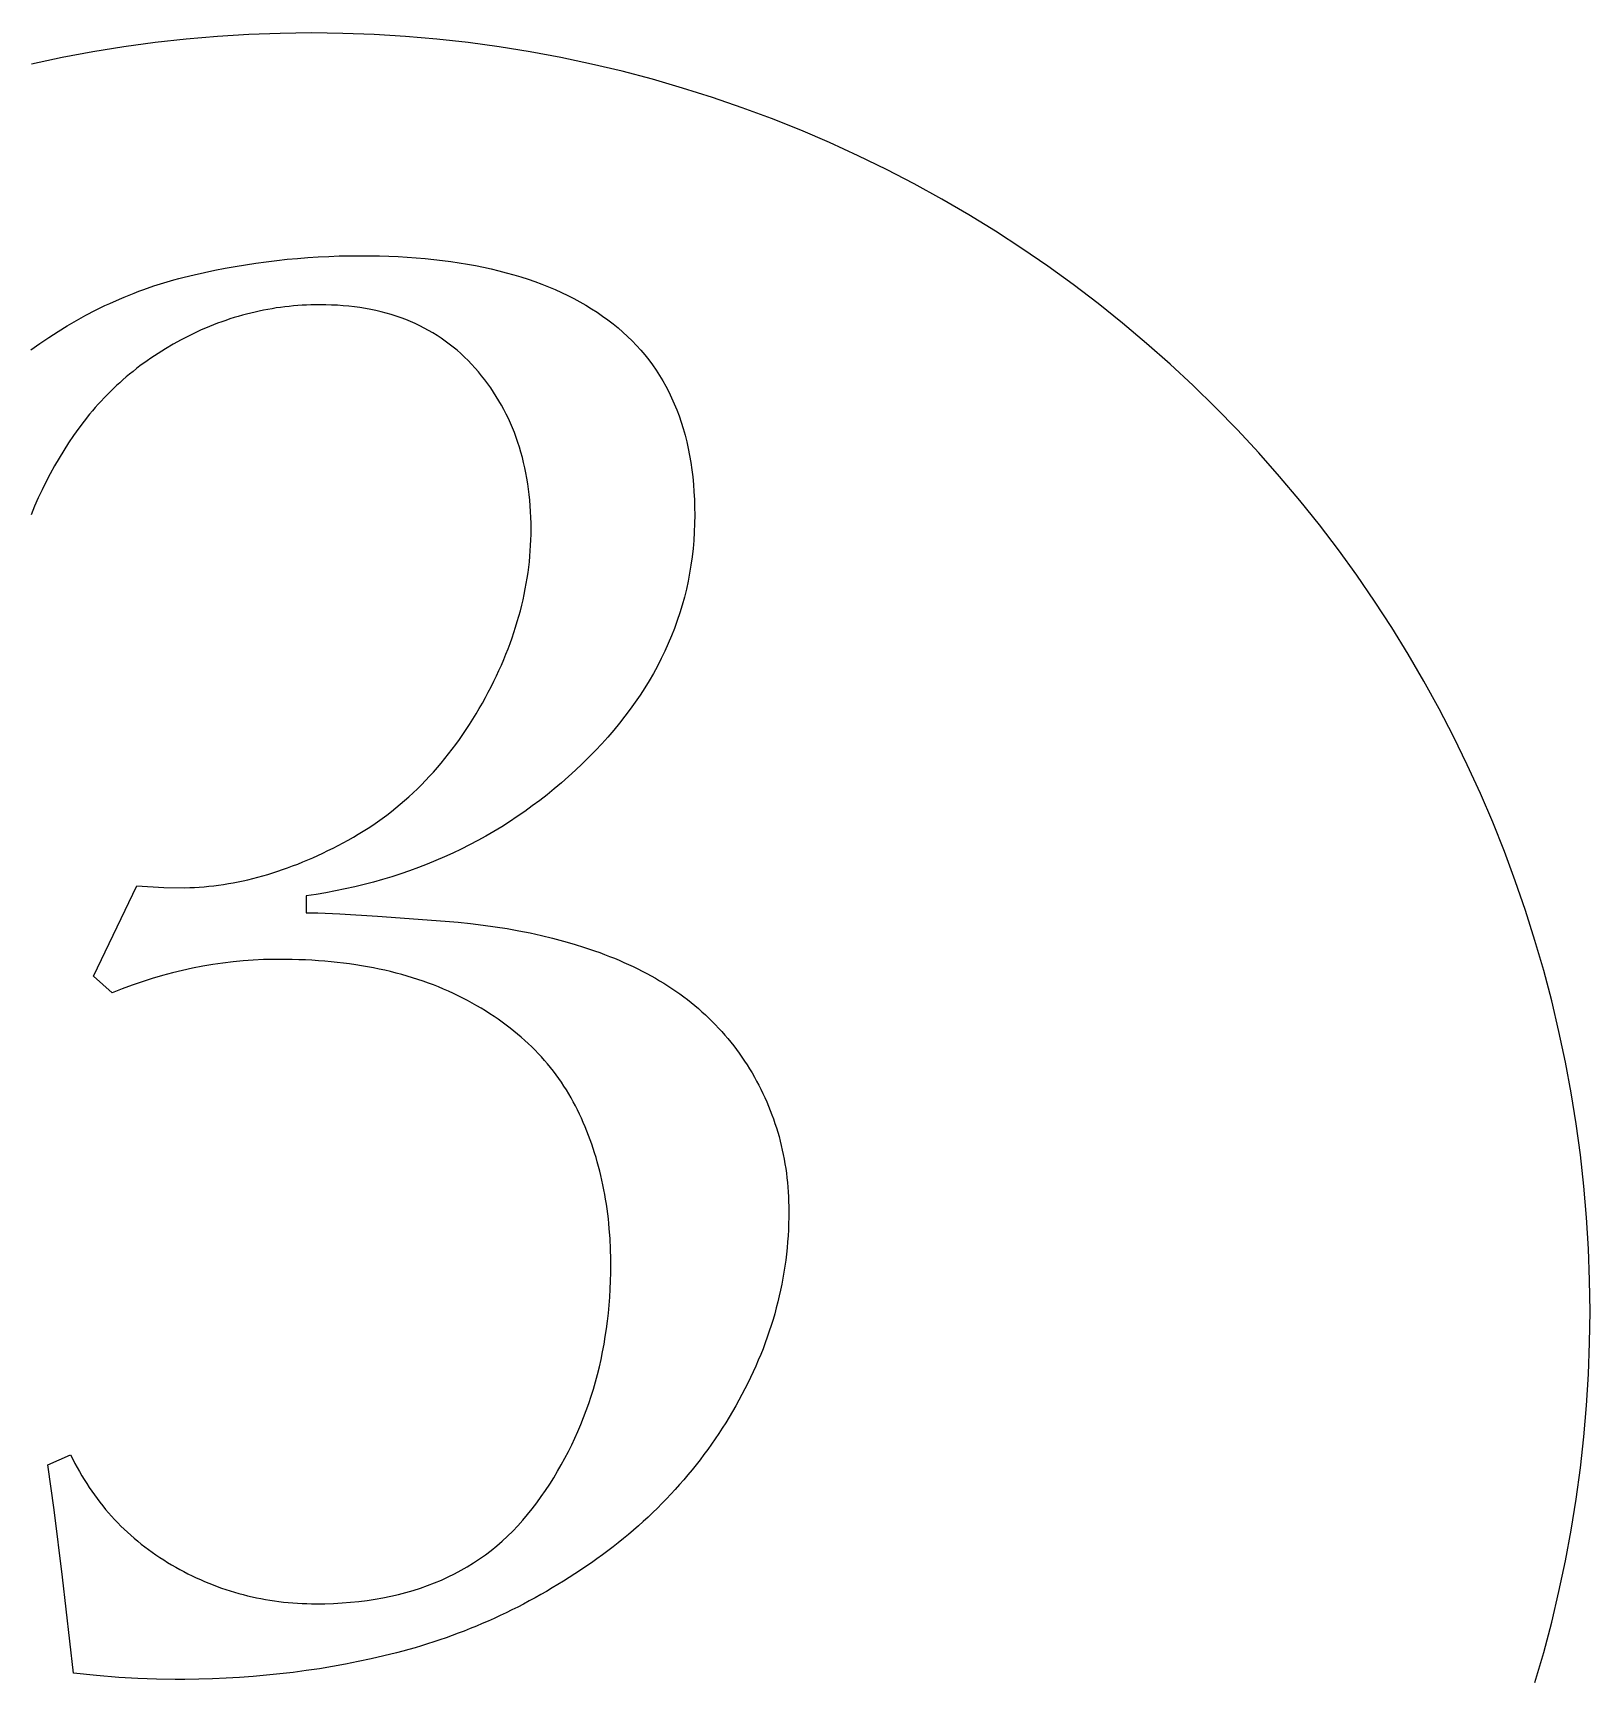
# Model space of a CAD drawing. Header units: metres. Extents: x -40 to 40, y -130 to 40.
# Drawn here: x -8.7 to 40, y -101.6 to -50 of the extents above; entities that cross this region are included whole.
import ezdxf

# ---------------------------------------------------------------- set-up
doc = ezdxf.new("R2010")
doc.units = ezdxf.units.M

msp = doc.modelspace()

# ---------------------------------------------------------------- linework, layer by layer
for p, q in [((-0.981644, -50.0121), (-1.96269, -50.0482)), ((0, -50), (-0.981644, -50.0121)), ((0.981644, -50.0121), (0, -50)), ((1.96269, -50.0482), (0.981644, -50.0121)), ((-5.86922, -50.433), (-6.83847, -50.5889)), ((-4.89642, -50.3008), (-5.86922, -50.433)), ((-3.92068, -50.1926), (-4.89642, -50.3008)), ((-2.94258, -50.1084), (-3.92068, -50.1926)), ((-1.96269, -50.0482), (-2.94258, -50.1084)), ((2.94258, -50.1084), (1.96269, -50.0482)), ((3.92068, -50.1926), (2.94258, -50.1084)), ((4.89642, -50.3008), (3.92068, -50.1926)), ((5.86922, -50.433), (4.89642, -50.3008)), ((6.83847, -50.5889), (5.86922, -50.433)), ((-7.8036, -50.7686), (-8.76404, -50.9719)), ((-6.83847, -50.5889), (-7.8036, -50.7686)), ((7.8036, -50.7686), (6.83847, -50.5889)), ((8.76404, -50.9719), (7.8036, -50.7686)), ((9.71919, -51.1988), (8.76404, -50.9719)), ((10.6685, -51.449), (9.71919, -51.1988)), ((11.6114, -51.7224), (10.6685, -51.449)), ((12.5473, -52.0189), (11.6114, -51.7224)), ((13.4756, -52.3382), (12.5473, -52.0189)), ((14.3958, -52.6803), (13.4756, -52.3382)), ((15.3073, -53.0448), (14.3958, -52.6803)), ((16.2096, -53.4316), (15.3073, -53.0448)), ((17.1022, -53.8404), (16.2096, -53.4316)), ((17.9845, -54.271), (17.1022, -53.8404)), ((18.8559, -54.7232), (17.9845, -54.271)), ((19.7159, -55.1965), (18.8559, -54.7232)), ((20.5641, -55.6909), (19.7159, -55.1965)), ((21.3999, -56.2059), (20.5641, -55.6909)), ((22.2228, -56.7412), (21.3999, -56.2059)), ((-2.06212, -57.2493), (-1.73885, -57.2005)), ((-1.73885, -57.2005), (-1.41501, -57.1563)), ((-1.41501, -57.1563), (-1.09061, -57.1168)), ((-1.09061, -57.1168), (-0.76564, -57.0819)), ((-0.76564, -57.0819), (-0.440094, -57.0517)), ((-0.440094, -57.0517), (-0.113998, -57.0261)), ((-0.113998, -57.0261), (0.212662, -57.0052)), ((0.212662, -57.0052), (0.539902, -56.9889)), ((0.539902, -56.9889), (0.867706, -56.9773)), ((0.867706, -56.9773), (1.19606, -56.9703)), ((1.19606, -56.9703), (1.52499, -56.968)), ((1.52499, -56.968), (1.82777, -56.9698)), ((1.82777, -56.9698), (2.12631, -56.9754)), ((2.12631, -56.9754), (2.42059, -56.9846)), ((2.42059, -56.9846), (2.71062, -56.9975)), ((2.71062, -56.9975), (2.9964, -57.0141)), ((2.9964, -57.0141), (3.27792, -57.0343)), ((3.27792, -57.0343), (3.55519, -57.0583)), ((3.55519, -57.0583), (3.82822, -57.086)), ((3.82822, -57.086), (4.09698, -57.1173)), ((4.09698, -57.1173), (4.3615, -57.1523)), ((4.3615, -57.1523), (4.62177, -57.191)), ((4.62177, -57.191), (4.87779, -57.2334)), ((23.0323, -57.2966), (22.2228, -56.7412)), ((-4.62199, -57.8166), (-4.30698, -57.7246)), ((-4.30698, -57.7246), (-4.14857, -57.6815)), ((-4.14857, -57.6815), (-3.98959, -57.6403)), ((-3.98959, -57.6403), (-3.67, -57.5632)), ((-3.67, -57.5632), (-3.34955, -57.4911)), ((-3.34955, -57.4911), (-3.02855, -57.4237)), ((-3.02855, -57.4237), (-2.70697, -57.3609)), ((-2.70697, -57.3609), (-2.38483, -57.3028)), ((-2.38483, -57.3028), (-2.06212, -57.2493)), ((4.87779, -57.2334), (5.12955, -57.2795)), ((5.12955, -57.2795), (5.37706, -57.3292)), ((5.37706, -57.3292), (5.62032, -57.3827)), ((5.62032, -57.3827), (5.85933, -57.4398)), ((5.85933, -57.4398), (6.09409, -57.5006)), ((6.09409, -57.5006), (6.3246, -57.5651)), ((6.3246, -57.5651), (6.55086, -57.6333)), ((6.55086, -57.6333), (6.77286, -57.7052)), ((6.77286, -57.7052), (6.9906, -57.7808)), ((23.828, -57.8717), (23.0323, -57.2966)), ((-6.01018, -58.3262), (-5.85831, -58.2619)), ((-5.85831, -58.2619), (-5.70584, -58.1995)), ((-5.70584, -58.1995), (-5.55278, -58.139)), ((-5.55278, -58.139), (-5.39914, -58.0805)), ((-5.39914, -58.0805), (-5.24489, -58.0238)), ((-5.24489, -58.0238), (-4.93463, -57.9164)), ((-4.93463, -57.9164), (-4.62199, -57.8166)), ((6.9906, -57.7808), (7.2041, -57.86)), ((7.2041, -57.86), (7.41335, -57.9429)), ((7.41335, -57.9429), (7.61835, -58.0296)), ((7.61835, -58.0296), (7.81909, -58.1199)), ((7.81909, -58.1199), (8.01558, -58.2139)), ((8.01558, -58.2139), (8.20782, -58.3115)), ((24.6093, -58.4662), (23.828, -57.8717)), ((-7.05666, -58.8306), (-6.76064, -58.6768)), ((-6.76064, -58.6768), (-6.46223, -58.5308)), ((-6.46223, -58.5308), (-6.31213, -58.4607)), ((-6.31213, -58.4607), (-6.01018, -58.3262)), ((-1.89853, -58.7617), (-2.02989, -58.7949)), ((-1.76677, -58.7305), (-1.89853, -58.7617)), ((-1.63461, -58.7013), (-1.76677, -58.7305)), ((-1.50206, -58.6741), (-1.63461, -58.7013)), ((-1.36913, -58.6489), (-1.50206, -58.6741)), ((-1.23578, -58.6258), (-1.36913, -58.6489)), ((-1.10205, -58.6046), (-1.23578, -58.6258)), ((-0.967926, -58.5855), (-1.10205, -58.6046)), ((-0.833405, -58.5684), (-0.967926, -58.5855)), ((-0.698486, -58.5533), (-0.833405, -58.5684)), ((-0.563171, -58.5402), (-0.698486, -58.5533)), ((-0.42746, -58.5292), (-0.563171, -58.5402)), ((-0.291367, -58.5201), (-0.42746, -58.5292)), ((-0.154861, -58.5131), (-0.291367, -58.5201)), ((-0.017975, -58.508), (-0.154861, -58.5131)), ((0.119308, -58.505), (-0.017975, -58.508)), ((0.256989, -58.504), (0.119308, -58.505)), ((0.443985, -58.5058), (0.256989, -58.504)), ((0.62851, -58.5113), (0.443985, -58.5058)), ((0.810532, -58.5204), (0.62851, -58.5113)), ((0.990067, -58.5331), (0.810532, -58.5204)), ((1.16711, -58.5494), (0.990067, -58.5331)), ((1.34169, -58.5694), (1.16711, -58.5494)), ((1.51376, -58.593), (1.34169, -58.5694)), ((1.68336, -58.6203), (1.51376, -58.593)), ((1.85046, -58.6512), (1.68336, -58.6203)), ((2.01508, -58.6857), (1.85046, -58.6512)), ((2.17722, -58.7239), (2.01508, -58.6857)), ((2.33685, -58.7657), (2.17722, -58.7239)), ((2.49402, -58.8111), (2.33685, -58.7657)), ((8.20782, -58.3115), (8.39581, -58.4129)), ((8.39581, -58.4129), (8.57956, -58.5179)), ((8.57956, -58.5179), (8.75905, -58.6267)), ((8.75905, -58.6267), (8.93428, -58.7391)), ((8.93428, -58.7391), (9.10526, -58.8552)), ((25.3757, -59.0796), (24.6093, -58.4662)), ((-7.93051, -59.3381), (-7.6416, -59.1612)), ((-7.6416, -59.1612), (-7.35031, -58.992)), ((-7.35031, -58.992), (-7.05666, -58.8306)), ((-3.44882, -59.293), (-3.70169, -59.4098)), ((-3.32181, -59.2377), (-3.44882, -59.293)), ((-3.06659, -59.133), (-3.32181, -59.2377)), ((-2.93839, -59.0837), (-3.06659, -59.133)), ((-2.80978, -59.0364), (-2.93839, -59.0837)), ((-2.68079, -58.9911), (-2.80978, -59.0364)), ((-2.55139, -58.9478), (-2.68079, -58.9911)), ((-2.42162, -58.9066), (-2.55139, -58.9478)), ((-2.29143, -58.8673), (-2.42162, -58.9066)), ((-2.16086, -58.8301), (-2.29143, -58.8673)), ((-2.02989, -58.7949), (-2.16086, -58.8301)), ((2.6487, -58.8602), (2.49402, -58.8111)), ((2.80087, -58.9129), (2.6487, -58.8602)), ((2.95058, -58.9692), (2.80087, -58.9129)), ((3.09779, -59.0292), (2.95058, -58.9692)), ((3.24251, -59.0928), (3.09779, -59.0292)), ((3.38475, -59.16), (3.24251, -59.0928)), ((3.52451, -59.2309), (3.38475, -59.16)), ((3.66177, -59.3054), (3.52451, -59.2309)), ((9.10526, -58.8552), (9.27199, -58.975)), ((9.27199, -58.975), (9.4341, -59.0985)), ((9.4341, -59.0985), (9.59123, -59.2259)), ((9.59123, -59.2259), (9.74336, -59.3571)), ((26.1269, -59.7117), (25.3757, -59.0796)), ((-8.783, -59.915), (-8.50122, -59.715)), ((-8.50122, -59.715), (-8.21706, -59.5227)), ((-8.21706, -59.5227), (-7.93051, -59.3381)), ((-4.32494, -59.7357), (-4.56635, -59.8773)), ((-4.078, -59.6), (-4.32494, -59.7357)), ((-3.82751, -59.4712), (-4.078, -59.6)), ((-3.70169, -59.4098), (-3.82751, -59.4712)), ((3.79655, -59.3836), (3.66177, -59.3054)), ((3.92883, -59.4653), (3.79655, -59.3836)), ((4.05864, -59.5508), (3.92883, -59.4653)), ((4.18596, -59.6398), (4.05864, -59.5508)), ((4.31079, -59.7325), (4.18596, -59.6398)), ((4.43314, -59.8288), (4.31079, -59.7325)), ((9.74336, -59.3571), (9.89052, -59.4922)), ((9.89052, -59.4922), (10.0327, -59.6311)), ((10.0327, -59.6311), (10.1698, -59.7738)), ((10.1698, -59.7738), (10.302, -59.9205)), ((26.8624, -60.362), (26.1269, -59.7117)), ((-5.14563, -60.2571), (-5.36768, -60.4193)), ((-5.03255, -60.1782), (-5.14563, -60.2571)), ((-4.8022, -60.0248), (-5.03255, -60.1782)), ((-4.56635, -59.8773), (-4.8022, -60.0248)), ((4.55299, -59.9287), (4.43314, -59.8288)), ((4.67036, -60.0323), (4.55299, -59.9287)), ((4.78526, -60.1395), (4.67036, -60.0323)), ((4.89766, -60.2504), (4.78526, -60.1395)), ((5.00757, -60.3649), (4.89766, -60.2504)), ((10.302, -59.9205), (10.4292, -60.071)), ((10.4292, -60.071), (10.5514, -60.2253)), ((10.5514, -60.2253), (10.6687, -60.3835)), ((-5.79515, -60.7616), (-5.89857, -60.8508)), ((-5.69035, -60.6738), (-5.79515, -60.7616)), ((-5.58418, -60.5875), (-5.69035, -60.6738)), ((-5.47662, -60.5027), (-5.58418, -60.5875)), ((-5.36768, -60.4193), (-5.47662, -60.5027)), ((5.11499, -60.483), (5.00757, -60.3649)), ((5.21962, -60.6039), (5.11499, -60.483)), ((5.32104, -60.7267), (5.21962, -60.6039)), ((5.41924, -60.8516), (5.32104, -60.7267)), ((10.6687, -60.3835), (10.7809, -60.5456)), ((10.7809, -60.5456), (10.8881, -60.7115)), ((10.8881, -60.7115), (10.9904, -60.8812)), ((27.5816, -61.0301), (26.8624, -60.362)), ((-6.3949, -61.3192), (-6.49001, -61.4173)), ((-6.2984, -61.2226), (-6.3949, -61.3192)), ((-6.20052, -61.1274), (-6.2984, -61.2226)), ((-6.10124, -61.0338), (-6.20052, -61.1274)), ((-6.0006, -60.9416), (-6.10124, -61.0338)), ((-5.89857, -60.8508), (-6.0006, -60.9416)), ((5.51421, -60.9784), (5.41924, -60.8516)), ((5.60596, -61.1073), (5.51421, -60.9784)), ((5.6945, -61.2381), (5.60596, -61.1073)), ((5.77982, -61.3709), (5.6945, -61.2381)), ((10.9904, -60.8812), (11.0876, -61.0549)), ((11.0876, -61.0549), (11.1799, -61.2323)), ((11.1799, -61.2323), (11.2672, -61.4137)), ((28.2843, -61.7157), (27.5816, -61.0301)), ((-6.85664, -61.8246), (-6.94484, -61.93)), ((-6.76706, -61.7205), (-6.85664, -61.8246)), ((-6.67609, -61.618), (-6.76706, -61.7205)), ((-6.58374, -61.5169), (-6.67609, -61.618)), ((-6.49001, -61.4173), (-6.58374, -61.5169)), ((5.86191, -61.5057), (5.77982, -61.3709)), ((5.94078, -61.6425), (5.86191, -61.5057)), ((6.01645, -61.7812), (5.94078, -61.6425)), ((6.08888, -61.922), (6.01645, -61.7812)), ((11.2672, -61.4137), (11.3495, -61.5988)), ((11.3495, -61.5988), (11.4268, -61.7879)), ((11.4268, -61.7879), (11.4992, -61.9808)), ((28.9699, -62.4184), (28.2843, -61.7157)), ((-7.28381, -62.3668), (-7.44501, -62.594)), ((-7.1171, -62.1455), (-7.28381, -62.3668)), ((-6.94484, -61.93), (-7.1171, -62.1455)), ((6.1581, -62.0648), (6.08888, -61.922)), ((6.22411, -62.2095), (6.1581, -62.0648)), ((6.28688, -62.3562), (6.22411, -62.2095)), ((6.34644, -62.5049), (6.28688, -62.3562)), ((11.4992, -61.9808), (11.5665, -62.1775)), ((11.5665, -62.1775), (11.6288, -62.3781)), ((11.6288, -62.3781), (11.6862, -62.5826)), ((-7.60089, -62.8258), (-7.75169, -63.0612)), ((-7.44501, -62.594), (-7.60089, -62.8258)), ((6.40279, -62.6557), (6.34644, -62.5049)), ((6.4559, -62.8083), (6.40279, -62.6557)), ((6.5058, -62.963), (6.4559, -62.8083)), ((11.6862, -62.5826), (11.7386, -62.7909)), ((11.7386, -62.7909), (11.786, -63.003)), ((29.638, -63.1376), (28.9699, -62.4184)), ((-7.8974, -63.3), (-8.03804, -63.5424)), ((-7.75169, -63.0612), (-7.8974, -63.3)), ((6.55249, -63.1197), (6.5058, -62.963)), ((6.59595, -63.2784), (6.55249, -63.1197)), ((6.63618, -63.439), (6.59595, -63.2784)), ((11.786, -63.003), (11.8284, -63.2191)), ((11.8284, -63.2191), (11.8658, -63.4389)), ((30.2883, -63.8731), (29.638, -63.1376)), ((-8.17358, -63.7883), (-8.30405, -64.0377)), ((-8.03804, -63.5424), (-8.17358, -63.7883)), ((6.67322, -63.6017), (6.63618, -63.439)), ((6.70702, -63.7663), (6.67322, -63.6017)), ((6.73761, -63.9329), (6.70702, -63.7663)), ((6.76497, -64.1015), (6.73761, -63.9329)), ((11.8658, -63.4389), (11.8982, -63.6627)), ((11.8982, -63.6627), (11.9256, -63.8903)), ((11.9256, -63.8903), (11.9481, -64.1217)), ((30.9204, -64.6243), (30.2883, -63.8731)), ((-8.42943, -64.2906), (-8.54973, -64.5471)), ((-8.30405, -64.0377), (-8.42943, -64.2906)), ((6.78911, -64.2721), (6.76497, -64.1015)), ((6.81004, -64.4447), (6.78911, -64.2721)), ((6.82774, -64.6193), (6.81004, -64.4447)), ((11.9481, -64.1217), (11.9655, -64.357)), ((11.9655, -64.357), (11.978, -64.5961)), ((-8.66495, -64.8071), (-8.77507, -65.0706)), ((-8.54973, -64.5471), (-8.66495, -64.8071)), ((6.84224, -64.7959), (6.82774, -64.6193)), ((6.8535, -64.9744), (6.84224, -64.7959)), ((11.978, -64.5961), (11.9855, -64.8391)), ((11.9855, -64.8391), (11.988, -65.086)), ((31.5338, -65.3907), (30.9204, -64.6243)), ((6.86156, -65.155), (6.8535, -64.9744)), ((6.86638, -65.3375), (6.86156, -65.155)), ((6.868, -65.522), (6.86638, -65.3375)), ((11.9848, -65.3507), (11.9751, -65.6136)), ((11.988, -65.086), (11.9848, -65.3507)), ((32.1283, -66.172), (31.5338, -65.3907)), ((6.85461, -66.0333), (6.86205, -65.8629)), ((6.86205, -65.8629), (6.8665, -65.6925)), ((6.8665, -65.6925), (6.868, -65.522)), ((11.9589, -65.8748), (11.9363, -66.134)), ((11.9751, -65.6136), (11.9589, -65.8748)), ((6.81447, -66.5444), (6.83083, -66.3741)), ((6.83083, -66.3741), (6.84421, -66.2037)), ((6.84421, -66.2037), (6.85461, -66.0333)), ((11.9073, -66.3915), (11.8717, -66.6472)), ((11.9363, -66.134), (11.9073, -66.3915)), ((32.7034, -66.9677), (32.1283, -66.172)), ((6.74757, -67.0553), (6.77284, -66.885)), ((6.77284, -66.885), (6.79515, -66.7147)), ((6.79515, -66.7147), (6.81447, -66.5444)), ((11.8297, -66.901), (11.7813, -67.153)), ((11.8717, -66.6472), (11.8297, -66.901)), ((33.2588, -67.7772), (32.7034, -66.9677)), ((6.65392, -67.5658), (6.68811, -67.3957)), ((6.68811, -67.3957), (6.71933, -67.2255)), ((6.71933, -67.2255), (6.74757, -67.0553)), ((11.7264, -67.4032), (11.665, -67.6516)), ((11.7813, -67.153), (11.7264, -67.4032)), ((6.53349, -68.0762), (6.5766, -67.9061)), ((6.5766, -67.9061), (6.61674, -67.736)), ((6.61674, -67.736), (6.65392, -67.5658)), ((11.5972, -67.8982), (11.5229, -68.143)), ((11.665, -67.6516), (11.5972, -67.8982)), ((33.7941, -68.6001), (33.2588, -67.7772)), ((6.38631, -68.5863), (6.43834, -68.4163)), ((6.43834, -68.4163), (6.4874, -68.2462)), ((6.4874, -68.2462), (6.53349, -68.0762)), ((11.4422, -68.386), (11.355, -68.6271)), ((11.5229, -68.143), (11.4422, -68.386)), ((6.21237, -69.0961), (6.27332, -68.9262)), ((6.27332, -68.9262), (6.3313, -68.7562)), ((6.3313, -68.7562), (6.38631, -68.5863)), ((11.2613, -68.8664), (11.1612, -69.1039)), ((11.355, -68.6271), (11.2613, -68.8664)), ((34.3091, -69.4359), (33.7941, -68.6001)), ((5.93881, -69.7755), (6.01166, -69.6057)), ((6.01166, -69.6057), (6.08154, -69.4359)), ((6.08154, -69.4359), (6.14844, -69.266)), ((6.14844, -69.266), (6.21237, -69.0961)), ((10.9416, -69.5735), (10.8221, -69.8056)), ((11.0546, -69.3396), (10.9416, -69.5735)), ((11.1612, -69.1039), (11.0546, -69.3396)), ((34.8035, -70.2841), (34.3091, -69.4359)), ((5.70244, -70.2848), (5.78419, -70.1151)), ((5.78419, -70.1151), (5.86299, -69.9453)), ((5.86299, -69.9453), (5.93881, -69.7755)), ((10.6962, -70.0358), (10.5638, -70.2643)), ((10.8221, -69.8056), (10.6962, -70.0358)), ((5.43929, -70.7938), (5.52997, -70.6242)), ((5.52997, -70.6242), (5.61769, -70.4545)), ((5.61769, -70.4545), (5.70244, -70.2848)), ((10.4249, -70.4909), (10.2796, -70.7157)), ((10.5638, -70.2643), (10.4249, -70.4909)), ((35.2768, -71.1441), (34.8035, -70.2841)), ((5.14993, -71.3013), (5.24899, -71.133)), ((5.24899, -71.133), (5.34563, -70.9634)), ((5.34563, -70.9634), (5.43929, -70.7938)), ((10.1278, -70.9387), (9.96951, -71.1599)), ((10.2796, -70.7157), (10.1278, -70.9387)), ((35.729, -72.0155), (35.2768, -71.1441)), ((4.84154, -71.7909), (4.94621, -71.6302)), ((4.94621, -71.6302), (5.04901, -71.4671)), ((5.04901, -71.4671), (5.14993, -71.3013)), ((9.63364, -71.5968), (9.45601, -71.8125)), ((9.80481, -71.3792), (9.63364, -71.5968)), ((9.96951, -71.1599), (9.80481, -71.3792)), ((4.5163, -72.2574), (4.62657, -72.1045)), ((4.62657, -72.1045), (4.735, -71.949)), ((4.735, -71.949), (4.84154, -71.7909)), ((9.27193, -72.0265), (9.08138, -72.2386)), ((9.45601, -71.8125), (9.27193, -72.0265)), ((36.1596, -72.8978), (35.729, -72.0155)), ((4.05644, -72.8438), (4.17421, -72.701)), ((4.17421, -72.701), (4.29012, -72.5557)), ((4.29012, -72.5557), (4.40413, -72.4079)), ((4.40413, -72.4079), (4.5163, -72.2574)), ((8.68091, -72.6573), (8.47099, -72.864)), ((8.88438, -72.4489), (8.68091, -72.6573)), ((9.08138, -72.2386), (8.88438, -72.4489)), ((3.69189, -73.2567), (3.81528, -73.1216)), ((3.81528, -73.1216), (3.9368, -72.984)), ((3.9368, -72.984), (4.05644, -72.8438)), ((8.25642, -73.0673), (8.03893, -73.2658)), ((8.47099, -72.864), (8.25642, -73.0673)), ((36.5684, -73.7904), (36.1596, -72.8978)), ((3.17964, -73.7715), (3.3105, -73.6467)), ((3.3105, -73.6467), (3.43951, -73.5192)), ((3.43951, -73.5192), (3.56664, -73.3893)), ((3.56664, -73.3893), (3.69189, -73.2567)), ((7.59506, -73.648), (7.36871, -73.8319)), ((7.81847, -73.4594), (7.59506, -73.648)), ((8.03893, -73.2658), (7.81847, -73.4594)), ((2.49721, -74.3575), (2.63744, -74.2455)), ((2.63744, -74.2455), (2.77579, -74.1308)), ((2.77579, -74.1308), (2.91228, -74.0136)), ((2.91228, -74.0136), (3.04689, -73.8938)), ((3.04689, -73.8938), (3.17964, -73.7715)), ((6.90718, -74.1849), (6.672, -74.3541)), ((7.13942, -74.0108), (6.90718, -74.1849)), ((7.36871, -73.8319), (7.13942, -74.0108)), ((36.9552, -74.6927), (36.5684, -73.7904)), ((1.91757, -74.7804), (2.06529, -74.6785)), ((2.06529, -74.6785), (2.21114, -74.5741)), ((2.21114, -74.5741), (2.3551, -74.4671)), ((2.3551, -74.4671), (2.49721, -74.3575)), ((6.19279, -74.6779), (5.94878, -74.8325)), ((6.43387, -74.5184), (6.19279, -74.6779)), ((6.672, -74.3541), (6.43387, -74.5184)), ((37.3197, -75.6042), (36.9552, -74.6927)), ((0.991989, -75.338), (1.15094, -75.2515)), ((1.15094, -75.2515), (1.30801, -75.1624)), ((1.30801, -75.1624), (1.46321, -75.0707)), ((1.46321, -75.0707), (1.61653, -74.9765)), ((1.61653, -74.9765), (1.76799, -74.8797)), ((1.76799, -74.8797), (1.91757, -74.7804)), ((5.19904, -75.2669), (4.94322, -75.402)), ((5.45189, -75.127), (5.19904, -75.2669)), ((5.7018, -74.9822), (5.45189, -75.127)), ((5.94878, -74.8325), (5.7018, -74.9822)), ((0.038696, -75.8028), (0.196808, -75.7318)), ((0.196808, -75.7318), (0.355225, -75.6582)), ((0.355225, -75.6582), (0.513947, -75.582)), ((0.513947, -75.582), (0.672974, -75.5033)), ((0.672974, -75.5033), (0.832336, -75.4219)), ((0.832336, -75.4219), (0.991989, -75.338)), ((4.15813, -75.778), (3.89055, -75.8936)), ((4.42278, -75.6576), (4.15813, -75.778)), ((4.68448, -75.5322), (4.42278, -75.6576)), ((4.94322, -75.402), (4.68448, -75.5322)), ((37.6618, -76.5244), (37.3197, -75.6042)), ((-1.37016, -76.3257), (-1.21486, -76.2779)), ((-1.21486, -76.2779), (-1.05927, -76.2276)), ((-1.05927, -76.2276), (-0.903351, -76.1746)), ((-0.903351, -76.1746), (-0.747116, -76.1191)), ((-0.747116, -76.1191), (-0.590576, -76.061)), ((-0.590576, -76.061), (-0.433731, -76.0003)), ((-0.433731, -76.0003), (-0.276566, -75.9371)), ((-0.276566, -75.9371), (-0.11908, -75.8712)), ((-0.11908, -75.8712), (0.038696, -75.8028)), ((2.79073, -76.3072), (2.50841, -76.3984)), ((3.0701, -76.2111), (2.79073, -76.3072)), ((3.34653, -76.1102), (3.0701, -76.2111)), ((3.62001, -76.0043), (3.34653, -76.1102)), ((3.89055, -75.8936), (3.62001, -76.0043)), ((-6.826, -79.508), (-5.46901, -76.68)), ((-5.46901, -76.68), (-4.62196, -76.7308)), ((-4.62196, -76.7308), (-3.96234, -76.7427)), ((-3.96234, -76.7427), (-3.81235, -76.7388)), ((-3.81235, -76.7388), (-3.66206, -76.7324)), ((-3.66206, -76.7324), (-3.51144, -76.7233)), ((-3.51144, -76.7233), (-3.36053, -76.7117)), ((-3.36053, -76.7117), (-3.20929, -76.6975)), ((-3.20929, -76.6975), (-3.05775, -76.6807)), ((-3.05775, -76.6807), (-2.9059, -76.6614)), ((-2.9059, -76.6614), (-2.75372, -76.6394)), ((-2.75372, -76.6394), (-2.60124, -76.6149)), ((-2.60124, -76.6149), (-2.44846, -76.5878)), ((-2.44846, -76.5878), (-2.29535, -76.5581)), ((-2.29535, -76.5581), (-2.14192, -76.5258)), ((-2.14192, -76.5258), (-1.9882, -76.491)), ((-1.9882, -76.491), (-1.83415, -76.4535)), ((-1.83415, -76.4535), (-1.67979, -76.4135)), ((-1.67979, -76.4135), (-1.52513, -76.3709)), ((-1.52513, -76.3709), (-1.37016, -76.3257)), ((1.05264, -76.7814), (0.75264, -76.8434)), ((1.34969, -76.7145), (1.05264, -76.7814)), ((1.64378, -76.6428), (1.34969, -76.7145)), ((1.93494, -76.5662), (1.64378, -76.6428)), ((2.22314, -76.4848), (1.93494, -76.5662)), ((2.50841, -76.3984), (2.22314, -76.4848)), ((37.9811, -77.4527), (37.6618, -76.5244)), ((0.143829, -76.9527), (-0.165009, -77)), ((-0.165009, -77), (-0.165009, -77.524)), ((0.449707, -76.9004), (0.143829, -76.9527)), ((0.75264, -76.8434), (0.449707, -76.9004)), ((-0.165009, -77.524), (0.196579, -77.53)), ((0.196579, -77.53), (0.88121, -77.5587)), ((0.88121, -77.5587), (2.06729, -77.6301)), ((2.06729, -77.6301), (4.18399, -77.786)), ((4.18399, -77.786), (4.58435, -77.8208)), ((4.58435, -77.8208), (4.97791, -77.8618)), ((38.2776, -78.3886), (37.9811, -77.4527)), ((4.97791, -77.8618), (5.36465, -77.9088)), ((5.36465, -77.9088), (5.7446, -77.962)), ((5.7446, -77.962), (6.11775, -78.0213)), ((6.11775, -78.0213), (6.48409, -78.0867)), ((6.48409, -78.0867), (6.84363, -78.1582)), ((6.84363, -78.1582), (7.19637, -78.2359)), ((7.19637, -78.2359), (7.54231, -78.3197)), ((7.54231, -78.3197), (7.88144, -78.4095)), ((7.88144, -78.4095), (8.21378, -78.5056)), ((8.21378, -78.5056), (8.53929, -78.6077)), ((8.53929, -78.6077), (8.85802, -78.7159)), ((8.85802, -78.7159), (9.01483, -78.7724)), ((9.01483, -78.7724), (9.16995, -78.8303)), ((9.16995, -78.8303), (9.32336, -78.8898)), ((38.551, -79.3315), (38.2776, -78.3886)), ((-4.03618, -79.3314), (-4.35168, -79.4084)), ((-3.72047, -79.2621), (-4.03618, -79.3314)), ((-3.40454, -79.2005), (-3.72047, -79.2621)), ((-3.08838, -79.1467), (-3.40454, -79.2005)), ((-2.772, -79.1004), (-3.08838, -79.1467)), ((-2.45541, -79.062), (-2.772, -79.1004)), ((-2.1386, -79.0312), (-2.45541, -79.062)), ((-1.82156, -79.0081), (-2.1386, -79.0312)), ((-1.5043, -78.9927), (-1.82156, -79.0081)), ((-1.18683, -78.985), (-1.5043, -78.9927)), ((-1.02802, -78.984), (-1.18683, -78.985)), ((-0.815948, -78.9852), (-1.02802, -78.984)), ((-0.605942, -78.9887), (-0.815948, -78.9852)), ((-0.397995, -78.9947), (-0.605942, -78.9887)), ((-0.192108, -79.0029), (-0.397995, -78.9947)), ((0.011719, -79.0136), (-0.192108, -79.0029)), ((0.213486, -79.0266), (0.011719, -79.0136)), ((0.413193, -79.042), (0.213486, -79.0266)), ((0.61084, -79.0598), (0.413193, -79.042)), ((0.806427, -79.0799), (0.61084, -79.0598)), ((0.999969, -79.1024), (0.806427, -79.0799)), ((1.19144, -79.1272), (0.999969, -79.1024)), ((1.38086, -79.1544), (1.19144, -79.1272)), ((1.56821, -79.1841), (1.38086, -79.1544)), ((1.75351, -79.216), (1.56821, -79.1841)), ((1.93674, -79.2503), (1.75351, -79.216)), ((2.11792, -79.287), (1.93674, -79.2503)), ((2.29704, -79.3261), (2.11792, -79.287)), ((2.47411, -79.3675), (2.29704, -79.3261)), ((2.64911, -79.4113), (2.47411, -79.3675)), ((9.32336, -78.8898), (9.47507, -78.9508)), ((9.47507, -78.9508), (9.62508, -79.0133)), ((9.62508, -79.0133), (9.77339, -79.0774)), ((9.77339, -79.0774), (9.92, -79.143)), ((9.92, -79.143), (10.0647, -79.2102)), ((10.0647, -79.2102), (10.2075, -79.2791)), ((10.2075, -79.2791), (10.3482, -79.3498)), ((10.3482, -79.3498), (10.4868, -79.4223)), ((38.8012, -80.2808), (38.551, -79.3315)), ((-6.24001, -80.032), (-6.826, -79.508)), ((-5.92584, -79.9088), (-6.24001, -80.032)), ((-5.61145, -79.7934), (-5.92584, -79.9088)), ((-5.29683, -79.6856), (-5.61145, -79.7934)), ((-4.98199, -79.5855), (-5.29683, -79.6856)), ((-4.66695, -79.4931), (-4.98199, -79.5855)), ((-4.35168, -79.4084), (-4.66695, -79.4931)), ((2.82205, -79.4575), (2.64911, -79.4113)), ((2.99294, -79.506), (2.82205, -79.4575)), ((3.16177, -79.5569), (2.99294, -79.506)), ((3.32854, -79.6102), (3.16177, -79.5569)), ((3.49326, -79.6658), (3.32854, -79.6102)), ((3.6559, -79.7238), (3.49326, -79.6658)), ((3.8165, -79.7842), (3.6559, -79.7238)), ((3.97502, -79.8469), (3.8165, -79.7842)), ((4.1315, -79.912), (3.97502, -79.8469)), ((4.28592, -79.9795), (4.1315, -79.912)), ((10.4868, -79.4223), (10.6235, -79.4965)), ((10.6235, -79.4965), (10.7581, -79.5725)), ((10.7581, -79.5725), (10.8907, -79.6502)), ((10.8907, -79.6502), (11.0213, -79.7297)), ((11.0213, -79.7297), (11.1498, -79.8109)), ((11.1498, -79.8109), (11.2764, -79.8939)), ((11.2764, -79.8939), (11.4009, -79.9787)), ((4.43828, -80.0493), (4.28592, -79.9795)), ((4.58858, -80.1215), (4.43828, -80.0493)), ((4.73682, -80.1961), (4.58858, -80.1215)), ((4.883, -80.273), (4.73682, -80.1961)), ((5.02696, -80.3519), (4.883, -80.273)), ((5.16844, -80.4323), (5.02696, -80.3519)), ((5.30743, -80.5143), (5.16844, -80.4323)), ((11.4009, -79.9787), (11.5234, -80.0652)), ((11.5234, -80.0652), (11.6438, -80.1535)), ((11.6438, -80.1535), (11.7623, -80.2435)), ((11.7623, -80.2435), (11.8787, -80.3353)), ((11.8787, -80.3353), (11.9931, -80.4288)), ((11.9931, -80.4288), (12.1054, -80.5241)), ((39.0281, -81.236), (38.8012, -80.2808)), ((5.44395, -80.5979), (5.30743, -80.5143)), ((5.57797, -80.683), (5.44395, -80.5979)), ((5.7095, -80.7696), (5.57797, -80.683)), ((5.83855, -80.8578), (5.7095, -80.7696)), ((5.96512, -80.9476), (5.83855, -80.8578)), ((6.08919, -81.0389), (5.96512, -80.9476)), ((12.1054, -80.5241), (12.2158, -80.6212)), ((12.2158, -80.6212), (12.3241, -80.72)), ((12.3241, -80.72), (12.4304, -80.8206)), ((12.4304, -80.8206), (12.5346, -80.9229)), ((12.5346, -80.9229), (12.6369, -81.027)), ((6.21078, -81.1317), (6.08919, -81.0389)), ((6.32988, -81.2261), (6.21078, -81.1317)), ((6.4465, -81.3221), (6.32988, -81.2261)), ((6.56062, -81.4196), (6.4465, -81.3221)), ((6.67227, -81.5186), (6.56062, -81.4196)), ((12.6369, -81.027), (12.7371, -81.1329)), ((12.7371, -81.1329), (12.8353, -81.2405)), ((12.8353, -81.2405), (12.9315, -81.3498)), ((12.9315, -81.3498), (13.0256, -81.461)), ((13.0256, -81.461), (13.1177, -81.5738)), ((39.2314, -82.1964), (39.0281, -81.236)), ((6.78142, -81.6192), (6.67227, -81.5186)), ((6.88809, -81.7214), (6.78142, -81.6192)), ((6.99228, -81.825), (6.88809, -81.7214)), ((7.09396, -81.9303), (6.99228, -81.825)), ((7.19318, -82.0371), (7.09396, -81.9303)), ((13.1177, -81.5738), (13.2078, -81.6885)), ((13.2078, -81.6885), (13.2959, -81.8049)), ((13.2959, -81.8049), (13.382, -81.923)), ((13.382, -81.923), (13.466, -82.0429)), ((7.2899, -82.1454), (7.19318, -82.0371)), ((7.38414, -82.2553), (7.2899, -82.1454)), ((7.47588, -82.3668), (7.38414, -82.2553)), ((7.56514, -82.4798), (7.47588, -82.3668)), ((7.65192, -82.5943), (7.56514, -82.4798)), ((13.466, -82.0429), (13.548, -82.1646)), ((13.548, -82.1646), (13.628, -82.288)), ((13.628, -82.288), (13.7058, -82.4127)), ((13.7058, -82.4127), (13.7813, -82.5383)), ((39.4111, -83.1615), (39.2314, -82.1964)), ((7.73621, -82.7104), (7.65192, -82.5943)), ((7.81801, -82.8281), (7.73621, -82.7104)), ((7.89732, -82.9473), (7.81801, -82.8281)), ((7.97415, -83.068), (7.89732, -82.9473)), ((13.7813, -82.5383), (13.8543, -82.6647)), ((13.8543, -82.6647), (13.925, -82.792)), ((13.925, -82.792), (13.9932, -82.9202)), ((13.9932, -82.9202), (14.0591, -83.0493)), ((8.04849, -83.1903), (7.97415, -83.068)), ((8.12035, -83.3142), (8.04849, -83.1903)), ((8.18971, -83.4396), (8.12035, -83.3142)), ((8.25659, -83.5665), (8.18971, -83.4396)), ((14.0591, -83.0493), (14.1225, -83.1792)), ((14.1225, -83.1792), (14.1836, -83.31)), ((14.1836, -83.31), (14.2423, -83.4417)), ((14.2423, -83.4417), (14.2986, -83.5743)), ((39.567, -84.1308), (39.4111, -83.1615)), ((8.321, -83.695), (8.25659, -83.5665)), ((8.38324, -83.8247), (8.321, -83.695)), ((8.44359, -83.9555), (8.38324, -83.8247)), ((8.50201, -84.0873), (8.44359, -83.9555)), ((14.2986, -83.5743), (14.3524, -83.7078)), ((14.3524, -83.7078), (14.4039, -83.8421)), ((14.4039, -83.8421), (14.453, -83.9773)), ((14.453, -83.9773), (14.4997, -84.1134)), ((8.55852, -84.2202), (8.50201, -84.0873)), ((8.61311, -84.3541), (8.55852, -84.2202)), ((8.66579, -84.4891), (8.61311, -84.3541)), ((8.71655, -84.625), (8.66579, -84.4891)), ((14.4997, -84.1134), (14.544, -84.2504)), ((14.544, -84.2504), (14.5859, -84.3883)), ((14.5859, -84.3883), (14.6255, -84.527)), ((14.6255, -84.527), (14.6626, -84.6666)), ((39.6992, -85.1036), (39.567, -84.1308)), ((8.7654, -84.7621), (8.71655, -84.625)), ((8.81232, -84.9002), (8.7654, -84.7621)), ((8.85733, -85.0393), (8.81232, -84.9002)), ((8.90044, -85.1795), (8.85733, -85.0393)), ((14.6626, -84.6666), (14.6973, -84.8071)), ((14.6973, -84.8071), (14.7296, -84.9484)), ((14.7296, -84.9484), (14.7596, -85.0907)), ((8.94162, -85.3207), (8.90044, -85.1795)), ((8.9809, -85.4629), (8.94162, -85.3207)), ((9.01823, -85.6062), (8.9809, -85.4629)), ((14.7596, -85.0907), (14.7871, -85.2338)), ((14.7871, -85.2338), (14.8123, -85.3778)), ((14.8123, -85.3778), (14.835, -85.5227)), ((14.835, -85.5227), (14.8554, -85.6684)), ((39.8074, -86.0793), (39.6992, -85.1036)), ((9.05368, -85.7505), (9.01823, -85.6062)), ((9.0872, -85.8959), (9.05368, -85.7505)), ((9.1188, -86.0423), (9.0872, -85.8959)), ((9.1485, -86.1898), (9.1188, -86.0423)), ((14.8554, -85.6684), (14.8733, -85.815)), ((14.8733, -85.815), (14.8889, -85.9625)), ((14.8889, -85.9625), (14.9021, -86.1109)), ((39.8916, -87.0574), (39.8074, -86.0793)), ((9.17627, -86.3383), (9.1485, -86.1898)), ((9.20213, -86.4879), (9.17627, -86.3383)), ((9.22607, -86.6385), (9.20213, -86.4879)), ((14.9021, -86.1109), (14.9128, -86.2602)), ((14.9128, -86.2602), (14.9212, -86.4103)), ((14.9212, -86.4103), (14.9272, -86.5613)), ((14.9272, -86.5613), (14.9308, -86.7132)), ((9.24811, -86.7901), (9.22607, -86.6385)), ((9.26822, -86.9428), (9.24811, -86.7901)), ((9.28641, -87.0965), (9.26822, -86.9428)), ((9.30269, -87.2513), (9.28641, -87.0965)), ((14.9305, -87.0583), (14.9259, -87.25)), ((14.932, -86.866), (14.9305, -87.0583)), ((14.9308, -86.7132), (14.932, -86.866)), ((39.9518, -88.0373), (39.8916, -87.0574)), ((9.31706, -87.4071), (9.30269, -87.2513)), ((9.34004, -87.7219), (9.31706, -87.4071)), ((14.9076, -87.6321), (14.8939, -87.8224)), ((14.9183, -87.4413), (14.9076, -87.6321)), ((14.9259, -87.25), (14.9183, -87.4413)), ((9.35538, -88.0408), (9.34004, -87.7219)), ((9.36304, -88.3639), (9.35538, -88.0408)), ((14.8771, -88.0123), (14.8573, -88.2016)), ((14.8939, -87.8224), (14.8771, -88.0123)), ((39.9879, -89.0184), (39.9518, -88.0373)), ((9.36186, -88.7863), (9.364, -88.527)), ((9.364, -88.527), (9.36304, -88.3639)), ((14.8084, -88.5789), (14.7795, -88.7668)), ((14.8344, -88.3905), (14.8084, -88.5789)), ((14.8573, -88.2016), (14.8344, -88.3905)), ((9.34486, -89.2987), (9.3555, -89.0436)), ((9.3555, -89.0436), (9.36186, -88.7863)), ((14.7124, -89.1412), (14.6742, -89.3277)), ((14.7474, -88.9542), (14.7124, -89.1412)), ((14.7795, -88.7668), (14.7474, -88.9542)), ((40, -90), (39.9879, -89.0184)), ((9.31087, -89.8028), (9.33, -89.5518)), ((9.33, -89.5518), (9.34486, -89.2987)), ((14.5888, -89.6991), (14.5415, -89.8842)), ((14.633, -89.5136), (14.5888, -89.6991)), ((14.6742, -89.3277), (14.633, -89.5136)), ((9.25987, -90.2985), (9.28749, -90.0517)), ((9.28749, -90.0517), (9.31087, -89.8028)), ((14.4912, -90.0687), (14.4378, -90.2528)), ((14.5415, -89.8842), (14.4912, -90.0687)), ((39.9879, -90.9816), (40, -90)), ((9.19188, -90.7859), (9.228, -90.5432)), ((9.228, -90.5432), (9.25987, -90.2985)), ((14.3219, -90.6195), (14.2594, -90.8021)), ((14.3814, -90.4364), (14.3219, -90.6195)), ((14.4378, -90.2528), (14.3814, -90.4364)), ((9.10689, -91.2649), (9.1515, -91.0264)), ((9.1515, -91.0264), (9.19188, -90.7859)), ((14.1251, -91.1659), (14.0535, -91.3471)), ((14.1938, -90.9842), (14.1251, -91.1659)), ((14.2594, -90.8021), (14.1938, -90.9842)), ((39.9518, -91.9627), (39.9879, -90.9816)), ((8.94751, -91.9678), (9.00488, -91.7356)), ((9.00488, -91.7356), (9.05801, -91.5013)), ((9.05801, -91.5013), (9.10689, -91.2649)), ((13.9009, -91.708), (13.8201, -91.8877)), ((13.9787, -91.5278), (13.9009, -91.708)), ((14.0535, -91.3471), (13.9787, -91.5278)), ((8.82002, -92.426), (8.88589, -92.198)), ((8.88589, -92.198), (8.94751, -91.9678)), ((13.6493, -92.2457), (13.5593, -92.424)), ((13.7362, -92.067), (13.6493, -92.2457)), ((13.8201, -91.8877), (13.7362, -92.067)), ((39.8916, -92.9426), (39.9518, -91.9627)), ((8.67554, -92.8759), (8.74989, -92.652)), ((8.74989, -92.652), (8.82002, -92.426)), ((13.3701, -92.7792), (13.271, -92.956)), ((13.4662, -92.6018), (13.3701, -92.7792)), ((13.5593, -92.424), (13.4662, -92.6018)), ((8.42691, -93.535), (8.51404, -93.3174)), ((8.51404, -93.3174), (8.59691, -93.0977)), ((8.59691, -93.0977), (8.67554, -92.8759)), ((13.0653, -93.3058), (12.9592, -93.4782)), ((13.1692, -93.1318), (13.0653, -93.3058)), ((13.271, -92.956), (13.1692, -93.1318)), ((39.8074, -93.9207), (39.8916, -92.9426)), ((8.23993, -93.964), (8.33554, -93.7506)), ((8.33554, -93.7506), (8.42691, -93.535)), ((12.7403, -93.8178), (12.6277, -93.9851)), ((12.8508, -93.6488), (12.7403, -93.8178)), ((12.9592, -93.4782), (12.8508, -93.6488)), ((8.03593, -94.3847), (8.14006, -94.1754)), ((8.14006, -94.1754), (8.23993, -93.964)), ((12.3957, -94.3145), (12.2765, -94.4767)), ((12.5128, -94.1506), (12.3957, -94.3145)), ((12.6277, -93.9851), (12.5128, -94.1506)), ((39.6992, -94.8964), (39.8074, -93.9207)), ((-8.248, -94.795), (-7.53801, -94.487)), ((-8.05388, -96.2102), (-8.248, -94.795)), ((-7.53801, -94.487), (-7.47169, -94.6206)), ((-7.47169, -94.6206), (-7.40353, -94.7524)), ((-7.40353, -94.7524), (-7.33354, -94.8824)), ((7.69809, -95.0001), (7.81496, -94.797)), ((7.81496, -94.797), (7.92757, -94.5919)), ((7.92757, -94.5919), (8.03593, -94.3847)), ((12.0314, -94.7959), (11.9056, -94.953)), ((12.155, -94.6371), (12.0314, -94.7959)), ((12.2765, -94.4767), (12.155, -94.6371)), ((-7.33354, -94.8824), (-7.26169, -95.0105)), ((-7.26169, -95.0105), (-7.18802, -95.1367)), ((-7.18802, -95.1367), (-7.11249, -95.2612)), ((-7.11249, -95.2612), (-7.03513, -95.3838)), ((-7.03513, -95.3838), (-6.95592, -95.5045)), ((7.4516, -95.3999), (7.57697, -95.201)), ((7.57697, -95.201), (7.69809, -95.0001)), ((11.6475, -95.262), (11.5151, -95.414)), ((11.7776, -95.1083), (11.6475, -95.262)), ((11.9056, -94.953), (11.7776, -95.1083)), ((39.567, -95.8692), (39.6992, -94.8964)), ((-6.95592, -95.5045), (-6.87486, -95.6235)), ((-6.87486, -95.6235), (-6.79196, -95.7405)), ((-6.79196, -95.7405), (-6.70723, -95.8558)), ((-6.70723, -95.8558), (-6.62065, -95.9692)), ((7.04999, -95.984), (7.18811, -95.7914)), ((7.18811, -95.7914), (7.32198, -95.5967)), ((7.32198, -95.5967), (7.4516, -95.3999)), ((11.1049, -95.8597), (10.9639, -96.0049)), ((11.2439, -95.7128), (11.1049, -95.8597)), ((11.3806, -95.5643), (11.2439, -95.7128)), ((11.5151, -95.414), (11.3806, -95.5643)), ((39.4111, -96.8385), (39.567, -95.8692)), ((-7.79155, -98.311), (-8.05388, -96.2102)), ((-6.62065, -95.9692), (-6.53223, -96.0807)), ((-6.53223, -96.0807), (-6.44197, -96.1905)), ((-6.44197, -96.1905), (-6.34987, -96.2984)), ((-6.34987, -96.2984), (-6.25592, -96.4044)), ((-6.25592, -96.4044), (-6.16014, -96.5086)), ((6.61058, -96.5324), (6.76125, -96.3554)), ((6.76125, -96.3554), (6.90771, -96.1726)), ((6.90771, -96.1726), (7.04999, -95.984)), ((10.6751, -96.2901), (10.5274, -96.4302)), ((10.8206, -96.1484), (10.6751, -96.2901)), ((10.9639, -96.0049), (10.8206, -96.1484)), ((-6.16014, -96.5086), (-6.0625, -96.611)), ((-6.0625, -96.611), (-5.96303, -96.7115)), ((-5.96303, -96.7115), (-5.86172, -96.8102)), ((-5.86172, -96.8102), (-5.75856, -96.9071)), ((-5.75856, -96.9071), (-5.65356, -97.0021)), ((6.13347, -97.0286), (6.29669, -96.869)), ((6.29669, -96.869), (6.45573, -96.7036)), ((6.45573, -96.7036), (6.61058, -96.5324)), ((10.0714, -96.8403), (9.91496, -96.9736)), ((10.2256, -96.7053), (10.0714, -96.8403)), ((10.3776, -96.5686), (10.2256, -96.7053)), ((10.5274, -96.4302), (10.3776, -96.5686)), ((39.2314, -97.8036), (39.4111, -96.8385)), ((-5.65356, -97.0021), (-5.54672, -97.0953)), ((-5.54672, -97.0953), (-5.43803, -97.1866)), ((-5.43803, -97.1866), (-5.32751, -97.2762)), ((-5.32751, -97.2762), (-5.21515, -97.3638)), ((-5.21515, -97.3638), (-5.10094, -97.4496)), ((-5.10094, -97.4496), (-4.98489, -97.5336)), ((5.61862, -97.4726), (5.79442, -97.3304)), ((5.79442, -97.3304), (5.96603, -97.1824)), ((5.96603, -97.1824), (6.13347, -97.0286)), ((9.43266, -97.3632), (9.26752, -97.4897)), ((9.59561, -97.235), (9.43266, -97.3632)), ((9.75638, -97.1052), (9.59561, -97.235)), ((9.91496, -96.9736), (9.75638, -97.1052)), ((-4.98489, -97.5336), (-4.867, -97.6158)), ((-4.867, -97.6158), (-4.74727, -97.6961)), ((-4.74727, -97.6961), (-4.62569, -97.7746)), ((-4.62569, -97.7746), (-4.50227, -97.8512)), ((-4.50227, -97.8512), (-4.37701, -97.926)), ((-4.37701, -97.926), (-4.2505, -97.9987)), ((4.87349, -97.9833), (5.06606, -97.8643)), ((5.06606, -97.8643), (5.25444, -97.7396)), ((5.25444, -97.7396), (5.43863, -97.609)), ((5.43863, -97.609), (5.61862, -97.4726)), ((8.75899, -97.859), (8.58589, -97.9784)), ((8.93069, -97.7376), (8.75899, -97.859)), ((9.1002, -97.6145), (8.93069, -97.7376)), ((9.26752, -97.4897), (9.1002, -97.6145)), ((39.0281, -98.764), (39.2314, -97.8036)), ((-7.44601, -101.32), (-7.79155, -98.311)), ((-4.2505, -97.9987), (-4.12334, -98.0692)), ((-4.12334, -98.0692), (-3.99553, -98.1374)), ((-3.99553, -98.1374), (-3.86707, -98.2034)), ((-3.86707, -98.2034), (-3.73795, -98.2671)), ((-3.73795, -98.2671), (-3.60818, -98.3287)), ((-3.60818, -98.3287), (-3.47777, -98.3879)), ((-3.47777, -98.3879), (-3.34669, -98.445)), ((-3.34669, -98.445), (-3.21497, -98.4998)), ((3.84778, -98.4911), (4.06129, -98.4012)), ((4.06129, -98.4012), (4.27063, -98.3054)), ((4.27063, -98.3054), (4.47578, -98.2038)), ((4.47578, -98.2038), (4.67673, -98.0965)), ((4.67673, -98.0965), (4.87349, -97.9833)), ((7.88608, -98.4349), (7.70927, -98.5437)), ((8.06215, -98.324), (7.88608, -98.4349)), ((8.23747, -98.2109), (8.06215, -98.324)), ((8.41205, -98.0957), (8.23747, -98.2109)), ((8.58589, -97.9784), (8.41205, -98.0957)), ((-3.21497, -98.4998), (-3.0826, -98.5523)), ((-3.0826, -98.5523), (-2.94957, -98.6027)), ((-2.94957, -98.6027), (-2.81589, -98.6508)), ((-2.81589, -98.6508), (-2.68155, -98.6966)), ((-2.68155, -98.6966), (-2.54657, -98.7402)), ((-2.54657, -98.7402), (-2.41093, -98.7816)), ((-2.41093, -98.7816), (-2.27464, -98.8208)), ((-2.27464, -98.8208), (-2.13771, -98.8577)), ((-2.13771, -98.8577), (-2.00012, -98.8923)), ((-2.00012, -98.8923), (-1.86188, -98.9248)), ((-1.86188, -98.9248), (-1.72298, -98.955)), ((-1.72298, -98.955), (-1.58344, -98.983)), ((-1.58344, -98.983), (-1.44324, -99.0087)), ((1.98871, -99.0018), (2.23576, -98.9583)), ((2.23576, -98.9583), (2.47862, -98.909)), ((2.47862, -98.909), (2.71729, -98.8538)), ((2.71729, -98.8538), (2.95177, -98.7929)), ((2.95177, -98.7929), (3.18205, -98.7262)), ((3.18205, -98.7262), (3.40816, -98.6536)), ((3.40816, -98.6536), (3.63007, -98.5753)), ((3.63007, -98.5753), (3.84778, -98.4911)), ((6.99463, -98.9578), (6.8141, -99.056)), ((7.17439, -98.8575), (6.99463, -98.9578)), ((7.35342, -98.755), (7.17439, -98.8575)), ((7.53172, -98.6504), (7.35342, -98.755)), ((7.70927, -98.5437), (7.53172, -98.6504)), ((38.8012, -99.7192), (39.0281, -98.764)), ((-1.44324, -99.0087), (-1.30238, -99.0322)), ((-1.30238, -99.0322), (-1.16087, -99.0534)), ((-1.16087, -99.0534), (-1.01872, -99.0724)), ((-1.01872, -99.0724), (-0.875916, -99.0892)), ((-0.875916, -99.0892), (-0.732452, -99.1037)), ((-0.732452, -99.1037), (-0.588348, -99.116)), ((-0.588348, -99.116), (-0.443573, -99.1261)), ((-0.443573, -99.1261), (-0.298172, -99.1339)), ((-0.298172, -99.1339), (-0.1521, -99.1395)), ((-0.1521, -99.1395), (-0.005371, -99.1429)), ((-0.005371, -99.1429), (0.141998, -99.144)), ((0.141998, -99.144), (0.418381, -99.1411)), ((0.418381, -99.1411), (0.690582, -99.1324)), ((0.690582, -99.1324), (0.958588, -99.1179)), ((0.958588, -99.1179), (1.2224, -99.0976)), ((1.2224, -99.0976), (1.48203, -99.0715)), ((1.48203, -99.0715), (1.73746, -99.0396)), ((1.73746, -99.0396), (1.98871, -99.0018)), ((6.08461, -99.4276), (5.90039, -99.5152)), ((6.2681, -99.3379), (6.08461, -99.4276)), ((6.45084, -99.2461), (6.2681, -99.3379)), ((6.63284, -99.1521), (6.45084, -99.2461)), ((6.8141, -99.056), (6.63284, -99.1521)), ((4.77943, -99.9963), (4.59001, -100.069)), ((4.96811, -99.9215), (4.77943, -99.9963)), ((5.15605, -99.8445), (4.96811, -99.9215)), ((5.34325, -99.7653), (5.15605, -99.8445)), ((5.52971, -99.6841), (5.34325, -99.7653)), ((5.71541, -99.6007), (5.52971, -99.6841)), ((5.90039, -99.5152), (5.71541, -99.6007)), ((38.551, -100.669), (38.8012, -99.7192)), ((3.24329, -100.519), (3.04793, -100.575)), ((3.43791, -100.461), (3.24329, -100.519)), ((3.63177, -100.401), (3.43791, -100.461)), ((3.82491, -100.339), (3.63177, -100.401)), ((4.0173, -100.275), (3.82491, -100.339)), ((4.20895, -100.208), (4.0173, -100.275)), ((4.39986, -100.14), (4.20895, -100.208)), ((4.59001, -100.069), (4.39986, -100.14)), ((1.05832, -101.034), (0.653214, -101.108)), ((1.46104, -100.955), (1.05832, -101.034)), ((1.8614, -100.869), (1.46104, -100.955)), ((2.25938, -100.778), (1.8614, -100.869)), ((2.655, -100.68), (2.25938, -100.778)), ((2.85184, -100.628), (2.655, -100.68)), ((3.04793, -100.575), (2.85184, -100.628)), ((38.2776, -101.611), (38.551, -100.669)), ((-6.73198, -101.393), (-7.44601, -101.32)), ((-6.02893, -101.448), (-6.73198, -101.393)), ((-5.43506, -101.482), (-6.02893, -101.448)), ((-4.84926, -101.503), (-5.43506, -101.482)), ((-4.27151, -101.512), (-4.84926, -101.503)), ((-3.95952, -101.511), (-4.27151, -101.512)), ((-3.52832, -101.505), (-3.95952, -101.511)), ((-3.09949, -101.493), (-3.52832, -101.505)), ((-2.67302, -101.475), (-3.09949, -101.493)), ((-2.24895, -101.45), (-2.67302, -101.475)), ((-1.82722, -101.42), (-2.24895, -101.45)), ((-1.4079, -101.383), (-1.82722, -101.42)), ((-0.990921, -101.34), (-1.4079, -101.383)), ((-0.576324, -101.291), (-0.990921, -101.34)), ((-0.164108, -101.236), (-0.576324, -101.291)), ((0.245743, -101.175), (-0.164108, -101.236)), ((0.653214, -101.108), (0.245743, -101.175))]:
    msp.add_line(p, q)

doc.saveas('drawing.dxf')
